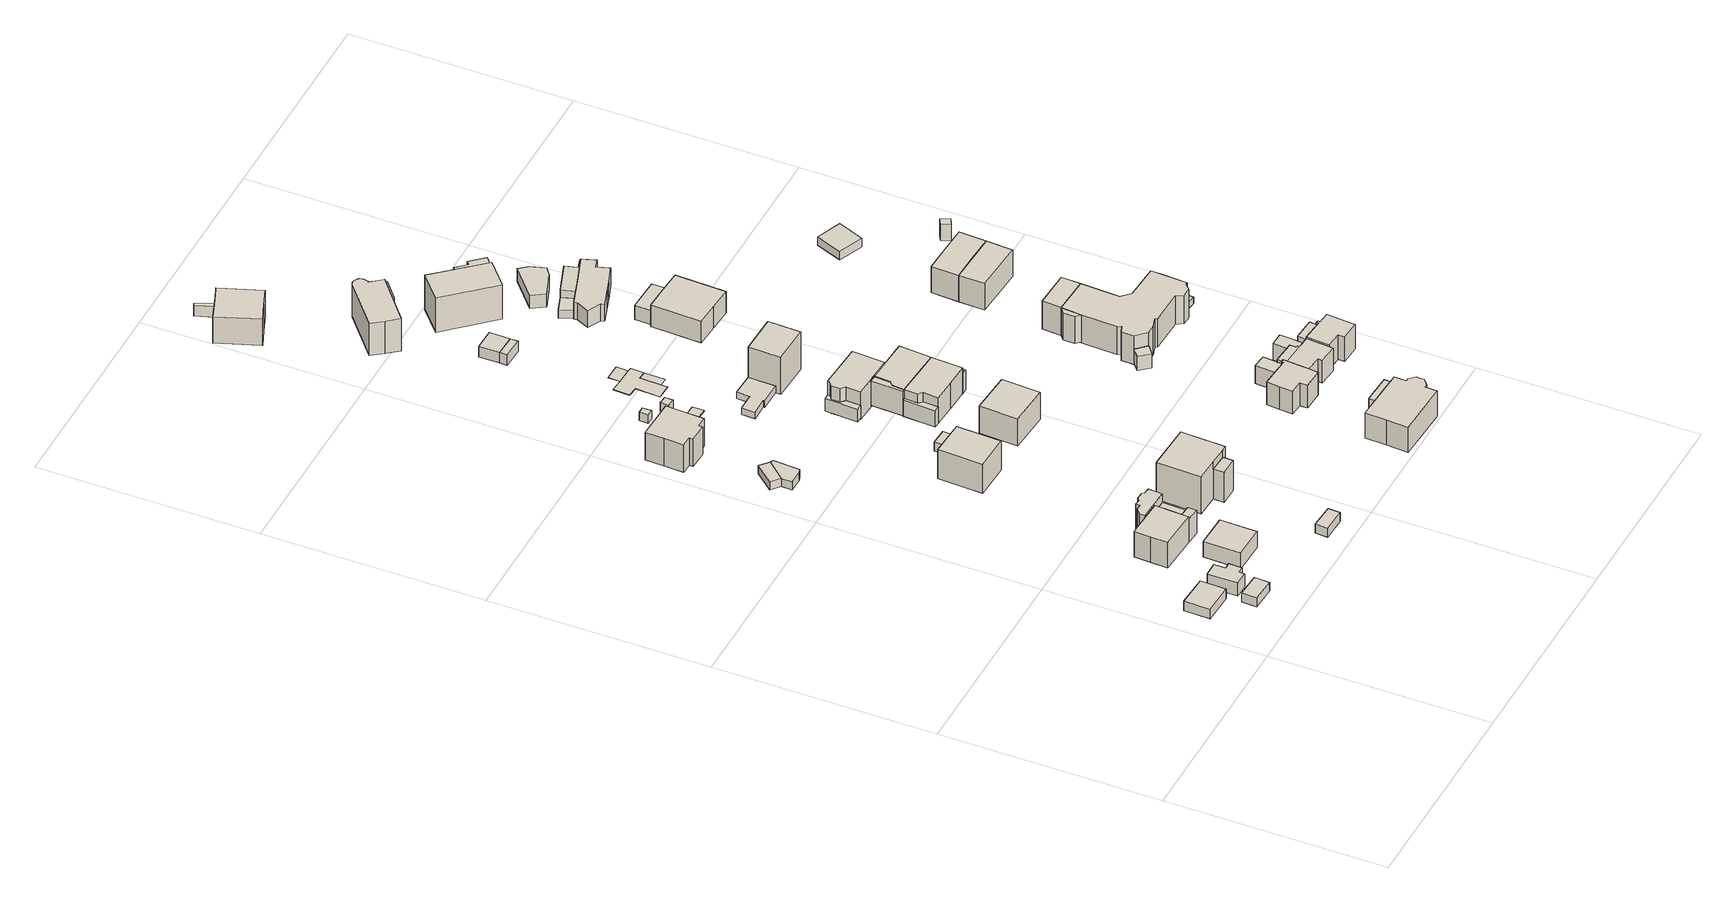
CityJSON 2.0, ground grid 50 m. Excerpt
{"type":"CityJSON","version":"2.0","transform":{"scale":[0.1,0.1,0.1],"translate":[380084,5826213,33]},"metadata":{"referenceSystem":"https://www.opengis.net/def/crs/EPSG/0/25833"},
"CityObjects":{
"building1":{"type":"Building","attributes":{"Gemeindeschluessel":"11000012","BezugspunktDach":"2200","function":"31001_2000","measuredHeight":2.48,"storeysAboveGround":1},"address":[{"country":"Germany","locality":"Berlin","thoroughfareNumber":"22 (1)","thoroughfareName":"Jörsstraße"}],"geometry":[{"type":"Solid","lod":"1","boundaries":[[[[0,1,2,3]],[[4,5,6,7]],[[4,7,3,2]],[[5,4,2,1]],[[6,5,1,0]],[[7,6,0,3]]]]}]},
"building2":{"type":"Building","attributes":{"Gemeindeschluessel":"11000012","BezugspunktDach":"2200","function":"51009_1611","measuredHeight":2.29,"storeysAboveGround":0},"address":[{"country":"Germany","locality":"Berlin"}],"geometry":[{"type":"Solid","lod":"1","boundaries":[[[[8,9,10,11]],[[12,13,14,15]],[[12,15,11,10]],[[13,12,10,9]],[[14,13,9,8]],[[15,14,8,11]]]]}]},
"building3":{"type":"Building","attributes":{"Gemeindeschluessel":"11000012","BezugspunktDach":"2200","function":"31001_2000","measuredHeight":3.39,"storeysAboveGround":1},"address":[{"country":"Germany","locality":"Berlin","thoroughfareNumber":"23 (2)","thoroughfareName":"Jörsstraße"}],"geometry":[{"type":"Solid","lod":"1","boundaries":[[[[16,17,18,19,20,21,22,23]],[[24,25,26,27,28,29,30,31]],[[24,31,23,22]],[[25,24,22,21]],[[26,25,21,20]],[[27,26,20,19]],[[28,27,19,18]],[[29,28,18,17]],[[30,29,17,16]],[[31,30,16,23]]]]}]},
"building4":{"type":"Building","attributes":{"Gemeindeschluessel":"11000012","BezugspunktDach":"2200","function":"31001_1010","measuredHeight":4.57,"storeysAboveGround":1},"address":[{"country":"Germany","locality":"Berlin","thoroughfareNumber":"23 (1)","thoroughfareName":"Jörsstraße"}],"geometry":[{"type":"Solid","lod":"1","boundaries":[[[[32,33,34,35]],[[36,37,38,39]],[[36,39,35,34]],[[37,36,34,33]],[[38,37,33,32]],[[39,38,32,35]]]]}]},
"building5":{"type":"Building","attributes":{"Gemeindeschluessel":"11000012","function":"31001_1010"},"address":[{"country":"Germany","locality":"Berlin","thoroughfareNumber":"23","thoroughfareName":"Jörsstraße"}],"children":["building5-1","building5-2","building5-3"]},
"building5-1":{"type":"BuildingPart","attributes":{"BezugspunktDach":"2200","measuredHeight":8.38,"storeysAboveGround":1},"parents":["building5"],"geometry":[{"type":"MultiSurface","lod":"1","boundaries":[[[40,41,42,43,44,45,46,47]],[[48,49,50,51,52,53,54,55]],[[48,55,47,46]],[[49,48,46,45]],[[50,49,45,44]],[[56,57,43,42]],[[58,56,52,42,41]],[[54,53,41,40]],[[55,54,40,47]],[[51,50,44,43]],[[52,51,57,56]],[[53,52,56,58]]]}]},
"building5-2":{"type":"BuildingPart","attributes":{"BezugspunktDach":"2200","measuredHeight":7.3,"storeysAboveGround":1},"parents":["building5"],"geometry":[{"type":"MultiSurface","lod":"1","boundaries":[[[59,60,61,62,63,64,65,66,67,68,69]],[[70,71,72,73,74,75,76,77,78,79,50]],[[70,50,69,68]],[[71,70,68,67]],[[72,71,67,66]],[[73,72,66,65]],[[74,73,65,64]],[[75,74,64,63]],[[76,75,63,62]],[[77,76,62,61]],[[78,77,61,60]],[[79,78,60,59]],[[44,43,57,80,79,59,69]],[[50,51,43,44]],[[51,79,80,57]]]}]},
"building5-3":{"type":"BuildingPart","attributes":{"BezugspunktDach":"2200","measuredHeight":5.09,"storeysAboveGround":1},"parents":["building5"],"geometry":[{"type":"MultiSurface","lod":"1","boundaries":[[[81,80,57,58]],[[51,79,82,53]],[[82,79,80,81]],[[53,82,81,58]],[[52,56,57,51]],[[58,56,52,53,83]],[[79,51,57,80]]]}]},
"building6":{"type":"Building","attributes":{"Gemeindeschluessel":"11000012","BezugspunktDach":"2200","function":"51009_1610","measuredHeight":6.05,"storeysAboveGround":0},"address":[{"country":"Germany","locality":"Berlin"}],"geometry":[{"type":"Solid","lod":"1","boundaries":[[[[84,85,86,87]],[[53,82,88,54]],[[53,54,87,86]],[[82,53,86,85]],[[88,82,85,84]],[[54,88,84,87]]]]}]},
"building7":{"type":"Building","attributes":{"Gemeindeschluessel":"11000012","BezugspunktDach":"2200","function":"31001_2463","measuredHeight":2.14,"storeysAboveGround":1},"address":[{"country":"Germany","locality":"Berlin","thoroughfareNumber":"6A (3)","thoroughfareName":"Jörsstraße"}],"geometry":[{"type":"Solid","lod":"1","boundaries":[[[[89,90,91,92]],[[93,94,95,96]],[[93,96,92,91]],[[94,93,91,90]],[[95,94,90,89]],[[96,95,89,92]]]]}]},
"building8":{"type":"Building","attributes":{"Gemeindeschluessel":"11000012","BezugspunktDach":"2200","function":"31001_2723","measuredHeight":2.13,"storeysAboveGround":1},"address":[{"country":"Germany","locality":"Berlin","thoroughfareNumber":"6A (2)","thoroughfareName":"Jörsstraße"}],"geometry":[{"type":"Solid","lod":"1","boundaries":[[[[97,98,99,90,89,100]],[[95,94,101,102,103,104]],[[95,104,100,89]],[[94,95,89,90]],[[101,94,90,99]],[[102,101,99,98]],[[103,102,98,97]],[[104,103,97,100]]]]}]},
"building9":{"type":"Building","attributes":{"Gemeindeschluessel":"11000012","BezugspunktDach":"2200","function":"31001_2463","measuredHeight":2.35,"storeysAboveGround":1},"address":[{"country":"Germany","locality":"Berlin","thoroughfareNumber":"5A (1)","thoroughfareName":"Beatestraße"}],"geometry":[{"type":"Solid","lod":"1","boundaries":[[[[105,106,107,108]],[[109,110,111,112]],[[109,112,108,107]],[[110,109,107,106]],[[111,110,106,105]],[[112,111,105,108]]]]}]},
"building10":{"type":"Building","attributes":{"Gemeindeschluessel":"11000012","BezugspunktDach":"2200","function":"31001_1010","measuredHeight":10.37,"storeysAboveGround":1},"address":[{"country":"Germany","locality":"Berlin","thoroughfareNumber":"6A","thoroughfareName":"Jörsstraße"}],"geometry":[{"type":"Solid","lod":"1","boundaries":[[[[113,114,115,116,117,118,119,120,121,122]],[[123,124,125,126,127,128,129,130,131,132]],[[123,132,122,121]],[[124,123,121,120]],[[125,124,120,119]],[[126,125,119,118]],[[127,126,118,117]],[[128,127,117,116]],[[129,128,116,115]],[[130,129,115,114]],[[131,130,114,113]],[[132,131,113,122]]]]}]},
"building11":{"type":"Building","attributes":{"Gemeindeschluessel":"11000012","BezugspunktDach":"2200","function":"31001_1010","measuredHeight":7.58,"storeysAboveGround":2},"address":[{"country":"Germany","locality":"Berlin","thoroughfareNumber":"5","thoroughfareName":"Jörsstraße"}],"geometry":[{"type":"Solid","lod":"1","boundaries":[[[[133,134,135,136]],[[137,138,139,140]],[[137,140,136,135]],[[138,137,135,134]],[[139,138,134,133]],[[140,139,133,136]]]]}]},
"building12":{"type":"Building","attributes":{"Gemeindeschluessel":"11000012","function":"31001_1010"},"address":[{"country":"Germany","locality":"Berlin","thoroughfareNumber":"4","thoroughfareName":"Beatestraße"},{"country":"Germany","locality":"Berlin","thoroughfareNumber":"23A","thoroughfareName":"Jörsstraße"}],"children":["building12-1","building12-2"]},
"building12-1":{"type":"BuildingPart","attributes":{"BezugspunktDach":"2200","measuredHeight":11.44,"storeysAboveGround":2},"parents":["building12"],"geometry":[{"type":"MultiSurface","lod":"1","boundaries":[[[141,142,143,144,145,146]],[[147,148,149,150,151,152]],[[147,152,146,145]],[[148,147,145,144]],[[149,148,144,143]],[[150,149,143,142]],[[153,154,142,141]],[[152,151,141,146]],[[151,150,154,153]]]}]},
"building12-2":{"type":"BuildingPart","attributes":{"BezugspunktDach":"2200","measuredHeight":7.75,"storeysAboveGround":2},"parents":["building12"],"geometry":[{"type":"MultiSurface","lod":"1","boundaries":[[[155,154,153,156]],[[151,150,157,158]],[[151,158,156,153]],[[157,150,154,155]],[[158,157,155,156]],[[150,159,151,160,153,154,161]]]}]},
"building13":{"type":"Building","attributes":{"Gemeindeschluessel":"11000012","BezugspunktDach":"2200","function":"31001_2723","measuredHeight":2.3,"storeysAboveGround":1},"address":[{"country":"Germany","locality":"Berlin","thoroughfareNumber":"5 (1)","thoroughfareName":"Jörsstraße"}],"geometry":[{"type":"Solid","lod":"1","boundaries":[[[[162,163,164,165]],[[166,167,168,169]],[[166,169,165,164]],[[167,166,164,163]],[[168,167,163,162]],[[169,168,162,165]]]]}]},
"building14":{"type":"Building","attributes":{"Gemeindeschluessel":"11000012","BezugspunktDach":"2200","function":"31001_2723","measuredHeight":2.24,"storeysAboveGround":1},"address":[{"country":"Germany","locality":"Berlin","thoroughfareNumber":"38D (2)","thoroughfareName":"Gerlindeweg"}],"geometry":[{"type":"Solid","lod":"1","boundaries":[[[[170,171,172,173]],[[174,175,176,177]],[[174,177,173,172]],[[175,174,172,171]],[[176,175,171,170]],[[177,176,170,173]]]]}]},
"building15":{"type":"Building","attributes":{"Gemeindeschluessel":"11000012","BezugspunktDach":"2200","function":"31001_2463","measuredHeight":0.266,"storeysAboveGround":1},"address":[{"country":"Germany","locality":"Berlin","thoroughfareNumber":"2 (2)","thoroughfareName":"Beatestraße"}],"geometry":[{"type":"Solid","lod":"1","boundaries":[[[[178,179,180,181]],[[182,183,184,185]],[[182,185,181,180]],[[183,182,180,179]],[[184,183,179,178]],[[185,184,178,181]]]]}]},
"building16":{"type":"Building","attributes":{"Gemeindeschluessel":"11000012","BezugspunktDach":"2200","function":"31001_2723","measuredHeight":2.16,"storeysAboveGround":1},"address":[{"country":"Germany","locality":"Berlin","thoroughfareNumber":"1 (4)","thoroughfareName":"Beatestraße"}],"geometry":[{"type":"Solid","lod":"1","boundaries":[[[[186,187,188,189]],[[190,191,192,193]],[[190,193,189,188]],[[191,190,188,187]],[[192,191,187,186]],[[193,192,186,189]]]]}]},
"building17":{"type":"Building","attributes":{"Gemeindeschluessel":"11000012","BezugspunktDach":"2200","function":"51009_1610","measuredHeight":3.39,"storeysAboveGround":0},"address":[{"country":"Germany","locality":"Berlin"}],"geometry":[{"type":"Solid","lod":"1","boundaries":[[[[194,195,196,197,198,199,200,201]],[[202,203,204,205,206,207,208,209]],[[202,209,201,200]],[[203,202,200,199]],[[204,203,199,198]],[[205,204,198,197]],[[206,205,197,196]],[[207,206,196,195]],[[208,207,195,194]],[[209,208,194,201]]]]}]},
"building18":{"type":"Building","attributes":{"Gemeindeschluessel":"11000012","BezugspunktDach":"2200","function":"51009_1610","measuredHeight":4.24,"storeysAboveGround":0},"address":[{"country":"Germany","locality":"Berlin"}],"geometry":[{"type":"Solid","lod":"1","boundaries":[[[[210,211,212,213,214,215]],[[216,217,218,219,220,221]],[[216,221,215,214]],[[217,216,214,213]],[[218,217,213,212]],[[219,218,212,211]],[[220,219,211,210]],[[221,220,210,215]]]]}]},
"building19":{"type":"Building","attributes":{"Gemeindeschluessel":"11000012","BezugspunktDach":"2200","function":"31001_1010","measuredHeight":9.29,"storeysAboveGround":1},"address":[{"country":"Germany","locality":"Berlin","thoroughfareNumber":"3C","thoroughfareName":"Beatestraße"}],"geometry":[{"type":"Solid","lod":"1","boundaries":[[[[222,223,224,225]],[[226,227,228,229]],[[226,229,225,224]],[[227,226,224,223]],[[228,227,223,222]],[[229,228,222,225]]]]}]},
"building20":{"type":"Building","attributes":{"Gemeindeschluessel":"11000012","BezugspunktDach":"2200","function":"31001_2000","measuredHeight":1.69,"storeysAboveGround":1},"address":[{"country":"Germany","locality":"Berlin","thoroughfareNumber":"2 (1)","thoroughfareName":"Beatestraße"}],"geometry":[{"type":"Solid","lod":"1","boundaries":[[[[230,231,232,233,234,235,236,237]],[[238,239,240,241,242,243,244,245]],[[238,245,237,236]],[[239,238,236,235]],[[240,239,235,234]],[[241,240,234,233]],[[242,241,233,232]],[[243,242,232,231]],[[244,243,231,230]],[[245,244,230,237]]]]}]},
"building21":{"type":"Building","attributes":{"Gemeindeschluessel":"11000012","BezugspunktDach":"2200","function":"51009_1610","measuredHeight":6.44,"storeysAboveGround":0},"address":[{"country":"Germany","locality":"Berlin"}],"geometry":[{"type":"Solid","lod":"1","boundaries":[[[[246,247,248,249,250,251]],[[252,253,254,255,256,257]],[[252,257,251,250]],[[253,252,250,249]],[[254,253,249,248]],[[255,254,248,247]],[[256,255,247,246]],[[257,256,246,251]]]]}]},
"building22":{"type":"Building","attributes":{"Gemeindeschluessel":"11000012","BezugspunktDach":"2200","function":"31001_1010","measuredHeight":0.13,"storeysAboveGround":1},"address":[{"country":"Germany","locality":"Berlin","thoroughfareNumber":"1 (1)","thoroughfareName":"Beatestraße"}],"geometry":[{"type":"Solid","lod":"1","boundaries":[[[[258,259,260,261,262,263,264,265,266,267,268]],[[269,270,271,272,273,274,275,276,277,278,279]],[[269,279,268,267]],[[270,269,267,266]],[[271,270,266,265]],[[272,271,265,264]],[[273,272,264,263]],[[274,273,263,262]],[[275,274,262,261]],[[276,275,261,260]],[[277,276,260,259]],[[278,277,259,258]],[[279,278,258,268]]]]}]},
"building23":{"type":"Building","attributes":{"Gemeindeschluessel":"11000012","BezugspunktDach":"2200","function":"31001_1010","measuredHeight":9.15,"storeysAboveGround":1},"address":[{"country":"Germany","locality":"Berlin","thoroughfareNumber":"3","thoroughfareName":"Beatestraße"}],"geometry":[{"type":"Solid","lod":"1","boundaries":[[[[280,281,282,283,284,285,286,287,288,289,290,291]],[[292,293,294,295,296,297,298,299,300,301,302,303]],[[292,303,291,290]],[[293,292,290,289]],[[294,293,289,288]],[[295,294,288,287]],[[296,295,287,286]],[[297,296,286,285]],[[298,297,285,284]],[[299,298,284,283]],[[300,299,283,282]],[[301,300,282,281]],[[302,301,281,280]],[[303,302,280,291]]]]}]},
"building24":{"type":"Building","attributes":{"Gemeindeschluessel":"11000012","BezugspunktDach":"2200","function":"31001_1010","measuredHeight":8.73,"storeysAboveGround":1},"address":[{"country":"Germany","locality":"Berlin","thoroughfareNumber":"3B","thoroughfareName":"Beatestraße"}],"geometry":[{"type":"Solid","lod":"1","boundaries":[[[[304,305,306,307,308,309,310,311]],[[217,312,313,314,315,220,219,218]],[[217,218,311,310]],[[312,217,310,309]],[[313,312,309,308]],[[314,313,308,307]],[[315,314,307,306]],[[220,315,306,305]],[[219,220,305,304]],[[218,219,304,311]]]]}]},
"building25":{"type":"Building","attributes":{"Gemeindeschluessel":"11000012","BezugspunktDach":"2200","function":"51009_1610","measuredHeight":0.025,"storeysAboveGround":0},"address":[{"country":"Germany","locality":"Berlin"}],"geometry":[{"type":"MultiSurface","lod":"1","boundaries":[[[316,263,262,261]]]}]},
"building26":{"type":"Building","attributes":{"Gemeindeschluessel":"11000012","BezugspunktDach":"2200","function":"31001_2000","measuredHeight":0.084,"storeysAboveGround":1},"address":[{"country":"Germany","locality":"Berlin","thoroughfareNumber":"1 (3)","thoroughfareName":"Beatestraße"}],"geometry":[{"type":"Solid","lod":"1","boundaries":[[[[265,317,318,266]],[[319,320,271,270]],[[319,270,266,318]],[[320,319,318,317]],[[271,320,317,265]],[[270,271,265,266]]]]}]},
"building27":{"type":"Building","attributes":{"Gemeindeschluessel":"11000012","BezugspunktDach":"2200","function":"31001_1010","measuredHeight":8.81,"storeysAboveGround":1},"address":[{"country":"Germany","locality":"Berlin","thoroughfareNumber":"3A","thoroughfareName":"Beatestraße"}],"geometry":[{"type":"Solid","lod":"1","boundaries":[[[[309,308,321,322,323,324,325,326,327,310]],[[328,329,330,331,332,333,334,335,336,337]],[[328,337,310,327]],[[329,328,327,326]],[[330,329,326,325]],[[331,330,325,324]],[[332,331,324,323]],[[333,332,323,322]],[[334,333,322,321]],[[335,334,321,308]],[[336,335,308,309]],[[337,336,309,310]]]]}]},
"building28":{"type":"Building","attributes":{"Gemeindeschluessel":"11000012","BezugspunktDach":"2200","function":"51009_1611","measuredHeight":2.78,"storeysAboveGround":0},"address":[{"country":"Germany","locality":"Berlin"}],"geometry":[{"type":"Solid","lod":"1","boundaries":[[[[338,339,340,341]],[[342,343,344,345]],[[342,345,341,340]],[[343,342,340,339]],[[344,343,339,338]],[[345,344,338,341]]]]}]},
"building29":{"type":"Building","attributes":{"Gemeindeschluessel":"11000012","BezugspunktDach":"2200","function":"31001_1010","measuredHeight":9.63,"storeysAboveGround":1},"address":[{"country":"Germany","locality":"Berlin","thoroughfareNumber":"36","thoroughfareName":"Gerlindeweg"}],"geometry":[{"type":"Solid","lod":"1","boundaries":[[[[346,347,348,349,350,351,352]],[[353,354,355,356,357,358,359]],[[353,359,352,351]],[[354,353,351,350]],[[355,354,350,349]],[[356,355,349,348]],[[357,356,348,347]],[[358,357,347,346]],[[359,358,346,352]]]]}]},
"building30":{"type":"Building","attributes":{"Gemeindeschluessel":"11000012","BezugspunktDach":"2200","function":"31001_2463","measuredHeight":2.76,"storeysAboveGround":1},"address":[{"country":"Germany","locality":"Berlin","thoroughfareNumber":"40 (1)","thoroughfareName":"Gerlindeweg"}],"geometry":[{"type":"Solid","lod":"1","boundaries":[[[[340,339,360,361]],[[362,343,342,363]],[[362,363,361,360]],[[343,362,360,339]],[[342,343,339,340]],[[363,342,340,361]]]]}]},
"building31":{"type":"Building","attributes":{"Gemeindeschluessel":"11000012","BezugspunktDach":"2200","function":"51009_1610","measuredHeight":5.82,"storeysAboveGround":0},"address":[{"country":"Germany","locality":"Berlin"}],"geometry":[{"type":"Solid","lod":"1","boundaries":[[[[364,365,366,367]],[[296,368,369,297]],[[296,297,367,366]],[[368,296,366,365]],[[369,368,365,364]],[[297,369,364,367]]]]}]},
"building32":{"type":"Building","attributes":{"Gemeindeschluessel":"11000012","function":"31001_1010"},"address":[{"country":"Germany","locality":"Berlin","thoroughfareNumber":"2","thoroughfareName":"Beatestraße"}],"children":["building32-1","building32-2"]},
"building32-1":{"type":"BuildingPart","attributes":{"BezugspunktDach":"2200","measuredHeight":11.04,"storeysAboveGround":2},"parents":["building32"],"geometry":[{"type":"MultiSurface","lod":"1","boundaries":[[[370,371,372,373,374,375]],[[376,377,378,379,380,381]],[[376,381,375,374]],[[377,376,374,373]],[[378,377,373,372]],[[382,383,384,385,379,378,372,371]],[[380,379,371,370]],[[381,380,370,375]],[[385,384,383,382]]]}]},
"building32-2":{"type":"BuildingPart","attributes":{"BezugspunktDach":"2200","measuredHeight":7.54,"storeysAboveGround":2},"parents":["building32"],"geometry":[{"type":"MultiSurface","lod":"1","boundaries":[[[386,387,388,389,383,382]],[[384,390,391,392,393,385]],[[390,384,383,389]],[[391,390,389,388]],[[392,391,388,387]],[[393,392,387,386]],[[385,393,386,382]],[[394,384,385,382,383]]]}]},
"building33":{"type":"Building","attributes":{"Gemeindeschluessel":"11000012","BezugspunktDach":"2200","function":"51009_1610","measuredHeight":5.36,"storeysAboveGround":0},"address":[{"country":"Germany","locality":"Berlin"}],"geometry":[{"type":"Solid","lod":"1","boundaries":[[[[395,396,397,398]],[[335,399,400,401]],[[335,401,398,397]],[[399,335,397,396]],[[400,399,396,395]],[[401,400,395,398]]]]}]},
"building34":{"type":"Building","attributes":{"Gemeindeschluessel":"11000012","BezugspunktDach":"2200","function":"31001_1010","measuredHeight":9.88,"storeysAboveGround":2},"address":[{"country":"Germany","locality":"Berlin","thoroughfareNumber":"38","thoroughfareName":"Gerlindeweg"}],"geometry":[{"type":"Solid","lod":"1","boundaries":[[[[402,403,404,405,406,407,408,409,410,411,412,413,414,415,416,417,418,419,420,421,422]],[[423,424,425,426,427,428,429,430,431,432,433,434,435,436,437,438,439,440,441,442,443]],[[423,443,422,421]],[[424,423,421,420]],[[425,424,420,419]],[[426,425,419,418]],[[427,426,418,417]],[[428,427,417,416]],[[429,428,416,415]],[[430,429,415,414]],[[431,430,414,413]],[[432,431,413,412]],[[433,432,412,411]],[[434,433,411,410]],[[435,434,410,409]],[[436,435,409,408]],[[437,436,408,407]],[[438,437,407,406]],[[439,438,406,405]],[[440,439,405,404]],[[441,440,404,403]],[[442,441,403,402]],[[443,442,402,422]]]]}]},
"building35":{"type":"Building","attributes":{"Gemeindeschluessel":"11000012","BezugspunktDach":"2200","function":"31001_1010","measuredHeight":8.91,"storeysAboveGround":1},"address":[{"country":"Germany","locality":"Berlin","thoroughfareNumber":"38","thoroughfareName":"Beatestraße"}],"geometry":[{"type":"Solid","lod":"1","boundaries":[[[[444,445,446,447,448,449,450,451,452,453,454,455,456,457]],[[458,459,460,461,462,463,464,465,466,467,468,469,470,471]],[[458,471,457,456]],[[459,458,456,455]],[[460,459,455,454]],[[461,460,454,453]],[[462,461,453,452]],[[463,462,452,451]],[[464,463,451,450]],[[465,464,450,449]],[[466,465,449,448]],[[467,466,448,447]],[[468,467,447,446]],[[469,468,446,445]],[[470,469,445,444]],[[471,470,444,457]]]]}]},
"building36":{"type":"Building","attributes":{"Gemeindeschluessel":"11000012","BezugspunktDach":"2200","function":"51009_1610","measuredHeight":2.74,"storeysAboveGround":0},"address":[{"country":"Germany","locality":"Berlin"}],"geometry":[{"type":"Solid","lod":"1","boundaries":[[[[472,473,474,475]],[[476,355,354,477]],[[476,477,475,474]],[[355,476,474,473]],[[354,355,473,472]],[[477,354,472,475]]]]}]},
"building37":{"type":"Building","attributes":{"Gemeindeschluessel":"11000012","BezugspunktDach":"2200","function":"51009_1610","measuredHeight":5.33,"storeysAboveGround":0},"address":[{"country":"Germany","locality":"Berlin"}],"geometry":[{"type":"Solid","lod":"1","boundaries":[[[[396,478,479,397]],[[334,480,399,335]],[[334,335,397,479]],[[480,334,479,478]],[[399,480,478,396]],[[335,399,396,397]]]]}]},
"building38":{"type":"Building","attributes":{"Gemeindeschluessel":"11000012","BezugspunktDach":"2200","function":"31001_1010","measuredHeight":7.46,"storeysAboveGround":2},"address":[{"country":"Germany","locality":"Berlin","thoroughfareNumber":"24","thoroughfareName":"Jörsstraße"}],"geometry":[{"type":"Solid","lod":"1","boundaries":[[[[481,482,483,484,485,486,487,488,489,490,491,492]],[[493,494,495,496,497,498,499,500,501,502,503,504]],[[493,504,492,491]],[[494,493,491,490]],[[495,494,490,489]],[[496,495,489,488]],[[497,496,488,487]],[[498,497,487,486]],[[499,498,486,485]],[[500,499,485,484]],[[501,500,484,483]],[[502,501,483,482]],[[503,502,482,481]],[[504,503,481,492]]]]}]},
"building39":{"type":"Building","attributes":{"Gemeindeschluessel":"11000012","BezugspunktDach":"2200","function":"51009_1610","measuredHeight":7.05,"storeysAboveGround":0},"address":[{"country":"Germany","locality":"Berlin"}],"geometry":[{"type":"Solid","lod":"1","boundaries":[[[[505,506,507,508,509,510]],[[439,438,511,512,513,440]],[[439,440,510,509]],[[438,439,509,508]],[[511,438,508,507]],[[512,511,507,506]],[[513,512,506,505]],[[440,513,505,510]]]]}]},
"building40":{"type":"Building","attributes":{"Gemeindeschluessel":"11000012","BezugspunktDach":"2200","function":"31001_2463","measuredHeight":2.82,"storeysAboveGround":1},"address":[{"country":"Germany","locality":"Berlin","thoroughfareNumber":"38 (1)","thoroughfareName":"Beatestraße"}],"geometry":[{"type":"Solid","lod":"1","boundaries":[[[[514,515,516,517,518,519]],[[520,521,522,523,524,525]],[[520,525,519,518]],[[521,520,518,517]],[[522,521,517,516]],[[523,522,516,515]],[[524,523,515,514]],[[525,524,514,519]]]]}]},
"building41":{"type":"Building","attributes":{"Gemeindeschluessel":"11000012","BezugspunktDach":"2200","function":"31001_2463","measuredHeight":4.73,"storeysAboveGround":1},"address":[{"country":"Germany","locality":"Berlin","thoroughfareNumber":"24 (1)","thoroughfareName":"Jörsstraße"}],"geometry":[{"type":"Solid","lod":"1","boundaries":[[[[526,527,528,529,530,531,532]],[[533,534,535,498,497,496,495]],[[533,495,532,531]],[[534,533,531,530]],[[535,534,530,529]],[[498,535,529,528]],[[497,498,528,527]],[[496,497,527,526]],[[495,496,526,532]]]]}]},
"building42":{"type":"Building","attributes":{"Gemeindeschluessel":"11000012","function":"31001_1010"},"address":[{"country":"Germany","locality":"Berlin","thoroughfareNumber":"40","thoroughfareName":"Gerlindeweg"}],"children":["building42-1","building42-2"]},
"building42-1":{"type":"BuildingPart","attributes":{"BezugspunktDach":"2200","measuredHeight":10.49,"storeysAboveGround":2},"parents":["building42"],"geometry":[{"type":"MultiSurface","lod":"1","boundaries":[[[536,537,538,539,540]],[[541,542,543,544,545]],[[541,545,540,539]],[[542,541,539,538]],[[546,547,548,538,537]],[[544,543,537,536]],[[545,544,536,540]],[[543,542,548,547,546]]]}]},
"building42-2":{"type":"BuildingPart","attributes":{"BezugspunktDach":"2200","measuredHeight":7.52,"storeysAboveGround":2},"parents":["building42"],"geometry":[{"type":"Solid","lod":"1","boundaries":[[[[547,549,550,551,552,548]],[[553,554,555,556,543,542]],[[553,542,548,552]],[[554,553,552,551]],[[555,554,551,550]],[[556,555,550,549]],[[543,556,549,547]],[[543,547,548,542]]]]}]},
"building43":{"type":"Building","attributes":{"Gemeindeschluessel":"11000012","BezugspunktDach":"2200","function":"51009_1610","measuredHeight":2.09,"storeysAboveGround":0},"address":[{"country":"Germany","locality":"Berlin"}],"geometry":[{"type":"Solid","lod":"1","boundaries":[[[[557,558,559,560]],[[561,562,563,564]],[[561,564,560,559]],[[562,561,559,558]],[[563,562,558,557]],[[564,563,557,560]]]]}]},
"building44":{"type":"Building","attributes":{"Gemeindeschluessel":"11000012","BezugspunktDach":"2200","function":"31001_1010","measuredHeight":7.49,"storeysAboveGround":1},"address":[{"country":"Germany","locality":"Berlin","thoroughfareNumber":"1","thoroughfareName":"Beatestraße"}],"geometry":[{"type":"Solid","lod":"1","boundaries":[[[[565,566,567,568,569,570]],[[571,572,573,574,575,576]],[[571,576,570,569]],[[572,571,569,568]],[[573,572,568,567]],[[574,573,567,566]],[[575,574,566,565]],[[576,575,565,570]]]]}]},
"building45":{"type":"Building","attributes":{"Gemeindeschluessel":"11000012","function":"31001_1010"},"address":[{"country":"Germany","locality":"Berlin","thoroughfareNumber":"24A","thoroughfareName":"Jörsstraße"}],"children":["building45-1","building45-2"]},
"building45-1":{"type":"BuildingPart","attributes":{"BezugspunktDach":"2200","measuredHeight":6.71,"storeysAboveGround":2},"parents":["building45"],"geometry":[{"type":"MultiSurface","lod":"1","boundaries":[[[577,578,579,580,581,582,583,584,585,586]],[[587,588,589,590,591,592,593,594,595,596]],[[587,596,586,585]],[[588,587,585,584]],[[590,589,583,582]],[[591,590,582,581]],[[592,591,581,580]],[[593,592,580,579]],[[594,593,579,578]],[[595,594,578,577]],[[596,595,577,586]],[[588,597,598,589]]]}]},
"building45-2":{"type":"BuildingPart","attributes":{"BezugspunktDach":"2200","measuredHeight":5.6,"storeysAboveGround":2},"parents":["building45"],"geometry":[{"type":"Solid","lod":"1","boundaries":[[[[598,599,600,601,602,603,597]],[[604,605,606,607,608,589,588]],[[604,588,597,603]],[[605,604,603,602]],[[606,605,602,601]],[[607,606,601,600]],[[608,607,600,599]],[[589,608,599,598]],[[588,589,598,597]]]]}]},
"building46":{"type":"Building","attributes":{"Gemeindeschluessel":"11000012","BezugspunktDach":"2200","function":"31001_2463","measuredHeight":3.73,"storeysAboveGround":1},"address":[{"country":"Germany","locality":"Berlin","thoroughfareNumber":"1 (2)","thoroughfareName":"Beatestraße"}],"geometry":[{"type":"Solid","lod":"1","boundaries":[[[[609,610,611,612]],[[613,614,615,616]],[[613,616,612,611]],[[614,613,611,610]],[[615,614,610,609]],[[616,615,609,612]]]]}]},
"building47":{"type":"Building","attributes":{"Gemeindeschluessel":"11000012","function":"31001_1010"},"address":[{"country":"Germany","locality":"Berlin","thoroughfareNumber":"42","thoroughfareName":"Gerlindeweg"}],"children":["building47-1","building47-2"]},
"building47-1":{"type":"BuildingPart","attributes":{"BezugspunktDach":"2200","measuredHeight":5.48,"storeysAboveGround":1},"parents":["building47"],"geometry":[{"type":"MultiSurface","lod":"1","boundaries":[[[617,618,619,620,621,622,623,624,625,626,627,628,629,630]],[[631,632,633,634,635,636,637,638,639,640,641,642,643,644]],[[631,644,630,629]],[[632,631,629,628]],[[633,632,628,627]],[[645,646,633,627,626]],[[647,645,634,626,625]],[[648,647,635,625,624]],[[637,636,624,623]],[[638,637,623,622]],[[639,638,622,621]],[[640,639,621,620]],[[641,640,620,619]],[[642,641,619,618]],[[643,642,618,617]],[[644,643,617,630]],[[634,633,646,645]],[[635,634,645,647]],[[636,635,647,648]]]}]},
"building47-2":{"type":"BuildingPart","attributes":{"BezugspunktDach":"2200","measuredHeight":4.11,"storeysAboveGround":1},"parents":["building47"],"geometry":[{"type":"MultiSurface","lod":"1","boundaries":[[[646,648,649,650,651,652]],[[653,654,655,636,633,656]],[[653,656,652,651]],[[654,653,651,650]],[[655,654,650,649]],[[636,655,649,648]],[[633,657,634,633,646]],[[656,633,646,652]],[[646,633,634,645]],[[635,647,645,634,657]],[[648,647,635,636]]]}]},
"building48":{"type":"Building","attributes":{"Gemeindeschluessel":"11000012","BezugspunktDach":"2200","function":"31001_2463","measuredHeight":4.32,"storeysAboveGround":1},"address":[{"country":"Germany","locality":"Berlin","thoroughfareNumber":"24A (1)","thoroughfareName":"Jörsstraße"}],"geometry":[{"type":"Solid","lod":"1","boundaries":[[[[658,659,660,661,662,663,664,665]],[[666,667,668,669,670,671,672,673]],[[666,673,665,664]],[[667,666,664,663]],[[668,667,663,662]],[[669,668,662,661]],[[670,669,661,660]],[[671,670,660,659]],[[672,671,659,658]],[[673,672,658,665]]]]}]},
"building49":{"type":"Building","attributes":{"Gemeindeschluessel":"11000012","BezugspunktDach":"2200","function":"31001_2463","measuredHeight":3.44,"storeysAboveGround":1},"address":[{"country":"Germany","locality":"Berlin","thoroughfareNumber":"42 (1)","thoroughfareName":"Gerlindeweg"}],"geometry":[{"type":"Solid","lod":"1","boundaries":[[[[674,675,676,677,678,679]],[[680,681,682,683,684,685]],[[680,685,679,678]],[[681,680,678,677]],[[682,681,677,676]],[[683,682,676,675]],[[684,683,675,674]],[[685,684,674,679]]]]}]},
"building50":{"type":"Building","attributes":{"Gemeindeschluessel":"11000012","function":"31001_1010"},"address":[{"country":"Germany","locality":"Berlin","thoroughfareNumber":"24B","thoroughfareName":"Jörsstraße"}],"children":["building50-1","building50-2"]},
"building50-1":{"type":"BuildingPart","attributes":{"BezugspunktDach":"2200","measuredHeight":7.04,"storeysAboveGround":2},"parents":["building50"],"geometry":[{"type":"MultiSurface","lod":"1","boundaries":[[[686,687,688,689,690,691,692,693,694,695,696]],[[697,698,699,700,701,702,703,704,705,706,707]],[[697,707,696,695]],[[708,709,695,694]],[[699,710,708,698,694,693]],[[700,699,693,692]],[[701,700,692,691]],[[702,701,691,690]],[[703,702,690,689]],[[704,703,689,688]],[[705,704,688,687]],[[706,705,687,686]],[[707,706,686,696]],[[698,697,709,708]],[[698,708,710,699]]]}]},
"building50-2":{"type":"BuildingPart","attributes":{"BezugspunktDach":"2200","measuredHeight":5.77,"storeysAboveGround":2},"parents":["building50"],"geometry":[{"type":"Solid","lod":"1","boundaries":[[[[708,710,711,712,709]],[[713,714,699,698,697]],[[713,697,709,712]],[[714,713,712,711]],[[699,714,711,710]],[[698,699,710,708]],[[697,698,708,709]]]]}]},
"building51":{"type":"Building","attributes":{"Gemeindeschluessel":"11000012","function":"31001_1010"},"address":[{"country":"Germany","locality":"Berlin","thoroughfareNumber":"40","thoroughfareName":"Beatestraße"},{"country":"Germany","locality":"Berlin","thoroughfareNumber":"4","thoroughfareName":"Jörsstraße"}],"children":["building51-1","building51-2","building51-3"]},
"building51-1":{"type":"BuildingPart","attributes":{"BezugspunktDach":"2200","measuredHeight":7.38,"storeysAboveGround":2},"parents":["building51"],"geometry":[{"type":"MultiSurface","lod":"1","boundaries":[[[715,716,717,718,719,720,721,722,723,724,725,726,727,728,729,730,731,732,733,734]],[[735,736,737,738,739,740,741,742,743,744,745,746,747,748,749,750,751,752,753,754]],[[735,754,734,733]],[[736,735,733,732]],[[737,736,732,731]],[[738,737,731,730]],[[739,738,755,756]],[[740,739,729,728]],[[741,740,728,727]],[[742,741,727,726]],[[743,742,726,725]],[[744,743,725,724]],[[745,744,724,723]],[[746,745,723,722]],[[747,746,722,721]],[[748,747,721,720]],[[749,748,720,719]],[[750,749,719,718]],[[751,750,718,717]],[[752,751,717,716]],[[753,752,716,715]],[[757,758,759,715,734]],[[754,753,760,761]],[[756,755,730,729]],[[761,760,759,758,757]]]}]},
"building51-2":{"type":"BuildingPart","attributes":{"BezugspunktDach":"2200","measuredHeight":7.13,"storeysAboveGround":2},"parents":["building51"],"geometry":[{"type":"Solid","lod":"1","boundaries":[[[[730,729,762,763]],[[764,756,755,765]],[[764,765,763,762]],[[756,764,762,729]],[[765,755,730,763]],[[755,756,729,730]]]]}]},
"building51-3":{"type":"BuildingPart","attributes":{"BezugspunktDach":"2200","measuredHeight":3.68,"storeysAboveGround":2},"parents":["building51"],"geometry":[{"type":"Solid","lod":"1","boundaries":[[[[766,759,758,767]],[[761,760,768,769]],[[761,769,767,758]],[[768,760,759,766]],[[769,768,766,767]],[[760,761,758,759]]]]}]},
"building52":{"type":"Building","attributes":{"Gemeindeschluessel":"11000012","BezugspunktDach":"2200","function":"31001_2463","measuredHeight":7.3,"storeysAboveGround":1},"address":[{"country":"Germany","locality":"Berlin","thoroughfareNumber":"4 (1)","thoroughfareName":"Jörsstraße"}],"geometry":[{"type":"Solid","lod":"1","boundaries":[[[[728,770,771,729]],[[772,773,774,775]],[[772,775,729,771]],[[773,772,771,770]],[[774,773,770,728]],[[775,774,728,729]]]]}]},
"building53":{"type":"Building","attributes":{"Gemeindeschluessel":"11000012","BezugspunktDach":"2200","function":"31001_1010","measuredHeight":8.64,"storeysAboveGround":1},"address":[{"country":"Germany","locality":"Berlin","thoroughfareNumber":"40A","thoroughfareName":"Beatestraße"}],"geometry":[{"type":"Solid","lod":"1","boundaries":[[[[776,777,778,779,780]],[[781,782,783,784,785]],[[781,785,780,779]],[[782,781,779,778]],[[783,782,778,777]],[[784,783,777,776]],[[785,784,776,780]]]]}]},
"building54":{"type":"Building","attributes":{"Gemeindeschluessel":"11000012","BezugspunktDach":"2200","function":"31001_2463","measuredHeight":1.64,"storeysAboveGround":1},"address":[{"country":"Germany","locality":"Berlin","thoroughfareNumber":"4 (2)","thoroughfareName":"Jörsstraße"}],"geometry":[{"type":"Solid","lod":"1","boundaries":[[[[786,787,788,789]],[[790,791,792,793]],[[790,793,789,788]],[[791,790,788,787]],[[792,791,787,786]],[[793,792,786,789]]]]}]},
"building55":{"type":"Building","attributes":{"Gemeindeschluessel":"11000012","BezugspunktDach":"2200","function":"31001_1010","measuredHeight":8.67,"storeysAboveGround":1},"address":[{"country":"Germany","locality":"Berlin","thoroughfareNumber":"40B","thoroughfareName":"Beatestraße"}],"geometry":[{"type":"Solid","lod":"1","boundaries":[[[[777,794,795,796,779]],[[797,798,799,783,781]],[[797,781,779,796]],[[798,797,796,795]],[[799,798,795,794]],[[783,799,794,777]],[[781,783,777,779]]]]}]},
"building56":{"type":"Building","attributes":{"Gemeindeschluessel":"11000012","BezugspunktDach":"2200","function":"31001_2000","measuredHeight":2.22,"storeysAboveGround":1},"address":[{"country":"Germany","locality":"Berlin","thoroughfareNumber":"41 (1)","thoroughfareName":"Beatestraße"}],"geometry":[{"type":"Solid","lod":"1","boundaries":[[[[800,801,802,803]],[[804,805,806,807]],[[804,807,803,802]],[[805,804,802,801]],[[806,805,801,800]],[[807,806,800,803]]]]}]},
"building57":{"type":"Building","attributes":{"Gemeindeschluessel":"11000012","BezugspunktDach":"2200","function":"51009_1610","measuredHeight":4.25,"storeysAboveGround":0},"address":[{"country":"Germany","locality":"Berlin"}],"geometry":[{"type":"Solid","lod":"1","boundaries":[[[[808,809,810,811]],[[812,813,814,815]],[[812,815,811,810]],[[813,812,810,809]],[[814,813,809,808]],[[815,814,808,811]]]]}]}
},
"vertices":[
[126,149,34],[128,207,34],[56,210,34],[55,151,34],[56,210,9],[128,207,9],[126,149,9],[55,151,9],
[183,79,33],[184,113,33],[129,116,33],[127,82,33],[129,116,10],[184,113,10],[183,79,10],[127,82,10],
[175,130,43],[176,143,43],[190,143,43],[191,173,43],[176,173,43],[176,199,43],[144,199,43],[143,131,43],[144,199,9],[176,199,9],[176,173,9],[191,173,9],[190,143,9],[176,143,9],[175,130,9],[143,131,9],
[300,160,49],[302,244,49],[227,246,49],[225,162,49],[227,246,8],[302,244,8],[300,160,8],[225,162,8],
[257,292,74],[258,312,74],[259,331,74],[261,369,74],[218,371,74],[170,373,74],[168,335,74],[166,297,74],[168,335,7],[170,373,7],[218,371,7],[261,369,7],[259,331,7],[258,312,7],[257,292,7],[166,297,7],[259,331,58],[261,369,58],[258,312,58],
[294,368,80],[296,400,80],[282,401,80],[278,406,80],[261,407,80],[256,402,80],[242,403,80],[242,393,80],[230,394,80],[218,383,80],[218,371,80],[218,383,7],[230,394,7],[242,393,7],[242,403,7],[256,402,7],[261,407,7],[278,406,7],[282,401,7],[296,400,7],[294,368,7],[294,368,58],
[291,310,58],[291,310,7],[258,312,39],
[290,290,67],[291,310,67],[258,312,67],[257,292,67],[290,290,7],
[73,1110,28],[110,1152,28],[90,1169,28],[53,1127,28],[90,1169,7],[110,1152,7],[73,1110,7],[53,1127,7],
[105,1085,28],[114,1088,28],[117,1148,28],[72,1086,28],[117,1148,7],[114,1088,7],[105,1085,7],[72,1086,7],
[443,43,32],[444,70,32],[389,73,32],[387,44,32],[389,73,9],[444,70,9],[443,43,9],[387,44,9],
[58,1307,77],[58,1298,77],[100,1297,77],[100,1306,77],[125,1305,77],[127,1348,77],[129,1392,77],[36,1395,77],[34,1352,77],[33,1308,77],[34,1352,5],[36,1395,5],[129,1392,5],[127,1348,5],[125,1305,5],[100,1306,5],[100,1297,5],[58,1298,5],[58,1307,5],[33,1308,5],
[303,729,85],[307,830,85],[225,834,85],[221,732,85],[225,834,9],[307,830,9],[303,729,9],[221,732,9],
[401,305,104],[443,303,104],[456,303,104],[460,404,104],[352,408,104],[348,307,104],[352,408,8],[460,404,8],[456,303,8],[443,303,8],[401,305,8],[348,307,8],[401,305,86],[443,303,86],
[442,279,86],[400,280,86],[442,279,8],[400,280,8],[442,303,8],[401,305,23],[443,303,56],
[338,848,32],[339,875,32],[301,877,32],[301,849,32],[301,877,9],[339,875,9],[338,848,9],[301,849,9],
[157,1436,28],[157,1457,28],[142,1457,28],[142,1437,28],[142,1457,6],[157,1457,6],[157,1436,6],[142,1437,6],
[223,1351,9],[223,1377,9],[176,1378,9],[175,1353,9],[176,1378,6],[223,1377,6],[223,1351,6],[175,1353,6],
[205,1411,28],[206,1430,28],[187,1431,28],[186,1412,28],[187,1431,6],[206,1430,6],[205,1411,6],[186,1412,6],
[331,1053,44],[332,1087,44],[323,1095,44],[323,1115,44],[333,1123,44],[333,1128,44],[321,1128,44],[317,1054,44],[321,1128,11],[333,1128,11],[333,1123,11],[323,1115,11],[323,1095,11],[332,1087,11],[331,1053,11],[317,1054,11],
[381,905,54],[383,939,54],[375,947,54],[377,978,54],[372,978,54],[368,905,54],[372,978,11],[377,978,11],[375,947,11],[383,939,11],[381,905,11],[368,905,11],
[481,725,80],[485,812,80],[390,818,80],[386,731,80],[390,818,9],[485,812,9],[481,725,9],[386,731,9],
[284,1248,24],[284,1245,24],[336,1244,24],[338,1306,24],[286,1308,24],[285,1278,24],[245,1278,24],[244,1247,24],[245,1278,7],[285,1278,7],[286,1308,7],[338,1306,7],[336,1244,7],[284,1245,7],[284,1248,7],[244,1247,7],
[377,978,76],[379,1006,76],[387,1014,76],[389,1050,76],[375,1051,76],[372,978,76],[375,1051,12],[389,1050,12],[387,1014,12],[379,1006,12],[377,978,12],[372,978,12],
[231,1506,6],[228,1450,6],[262,1449,6],[262,1464,6],[264,1512,6],[283,1511,6],[284,1542,6],[275,1543,6],[238,1544,6],[209,1546,6],[207,1508,6],[209,1546,5],[238,1544,5],[275,1543,5],[284,1542,5],[283,1511,5],[264,1512,5],[262,1464,5],[262,1449,5],[228,1450,5],[231,1506,5],[207,1508,5],
[332,1087,80],[331,1053,80],[375,1051,80],[383,1051,80],[389,1050,80],[435,1048,80],[439,1122,80],[387,1125,80],[333,1128,80],[333,1123,80],[323,1115,80],[323,1095,80],[323,1115,8],[333,1123,8],[333,1128,8],[387,1125,8],[439,1122,8],[435,1048,8],[389,1050,8],[383,1051,8],[375,1051,8],[331,1053,8],[332,1087,8],[323,1095,8],
[383,939,78],[381,905,78],[434,902,78],[487,900,78],[491,971,78],[438,974,78],[377,978,78],[375,947,78],[438,974,11],[491,971,11],[487,900,11],[434,902,11],
[281,1464,6],
[276,1570,6],[239,1571,6],[239,1571,5],[276,1570,5],
[496,1044,78],[449,1047,78],[442,1047,78],[435,1048,78],[389,1050,78],[387,1014,78],[379,1006,78],[379,1006,10],[387,1014,10],[389,1050,10],[435,1048,10],[442,1047,10],[449,1047,10],[496,1044,10],[491,971,10],[438,974,10],[377,978,10],
[236,1769,34],[236,1786,34],[188,1788,34],[187,1770,34],[188,1788,7],[236,1786,7],[236,1769,7],[187,1770,7],
[36,2243,77],[79,2260,77],[121,2276,77],[86,2370,77],[77,2366,77],[44,2353,77],[1,2337,77],[44,2353,8],[77,2366,8],[86,2370,8],[121,2276,8],[79,2260,8],[36,2243,8],[1,2337,8],
[237,1833,34],[187,1834,34],[237,1833,7],[187,1834,7],
[449,1047,66],[452,1122,66],[439,1122,66],[435,1048,66],[452,1122,8],[449,1047,8],
[425,1230,103],[426,1240,103],[427,1272,103],[428,1304,103],[338,1306,103],[336,1233,103],[338,1306,6],[428,1304,6],[427,1272,6],[426,1240,6],[425,1230,6],[336,1233,6],[426,1240,82],[427,1272,82],[427,1272,7],[426,1240,7],
[436,1241,82],[444,1248,82],[445,1265,82],[433,1272,82],[433,1272,7],[445,1265,7],[444,1248,7],[436,1241,7],[427,1272,58],
[501,899,63],[505,970,63],[491,971,63],[487,900,63],[505,970,10],[501,899,10],[487,900,10],
[117,2009,92],[138,1983,92],[200,2035,92],[236,2065,92],[229,2074,92],[215,2091,92],[214,2092,92],[217,2094,92],[218,2098,92],[219,2101,92],[219,2105,92],[218,2109,92],[217,2112,92],[214,2115,92],[211,2117,92],[208,2119,92],[204,2120,92],[201,2120,92],[197,2119,92],[194,2117,92],[97,2035,92],[194,2117,8],[197,2119,8],[201,2120,8],[204,2120,8],[208,2119,8],[211,2117,8],[214,2115,8],[217,2112,8],[218,2109,8],[219,2105,8],[219,2101,8],[218,2098,8],[217,2094,8],[214,2092,8],[215,2091,8],[229,2074,8],[236,2065,8],[200,2035,8],[138,1983,8],[117,2009,8],[97,2035,8],
[824,4,76],[825,31,76],[832,31,76],[846,43,76],[846,52,76],[847,61,76],[834,74,76],[827,74,76],[828,97,76],[828,101,76],[785,103,76],[701,107,76],[699,58,76],[696,9,76],[699,58,10],[701,107,10],[785,103,10],[828,101,10],[828,97,10],[827,74,10],[834,74,10],[847,61,10],[846,52,10],[846,43,10],[832,31,10],[825,31,10],[824,4,10],[696,9,10],
[77,2366,36],[86,2370,36],[68,2410,36],[62,2408,36],[68,2410,8],[62,2408,8],
[508,1043,63],[496,1044,63],[508,1043,10],
[737,268,70],[737,251,70],[783,249,70],[786,272,70],[787,295,70],[790,330,70],[783,329,70],[783,325,70],[759,327,70],[712,330,70],[709,300,70],[707,270,70],[709,300,11],[712,330,11],[759,327,11],[783,325,11],[783,329,11],[790,330,11],[787,295,11],[786,272,11],[783,249,11],[737,251,11],[737,268,11],[707,270,11],
[205,2029,79],[247,2064,79],[235,2079,79],[229,2074,79],[236,2065,79],[200,2035,79],[235,2079,8],[247,2064,8],[205,2029,8],
[828,101,38],[828,97,38],[851,96,38],[853,135,38],[787,138,38],[785,103,38],[787,138,9],[853,135,9],[851,96,9],[828,97,9],[828,101,9],[785,103,9],
[783,325,58],[783,329,58],[790,330,58],[791,343,58],[794,376,58],[763,379,58],[759,327,58],[763,379,11],[794,376,11],[791,343,11],
[314,1840,98],[369,1889,98],[321,1943,98],[276,1994,98],[220,1944,98],[276,1994,8],[321,1943,8],[369,1889,8],[314,1840,8],[220,1944,8],[369,1889,20],[369,1889,83],[321,1943,83],
[395,1911,83],[367,1942,83],[361,1935,83],[338,1959,83],[338,1959,8],[361,1935,8],[367,1942,8],[395,1911,8],
[379,1712,26],[415,1724,26],[405,1754,26],[368,1741,26],[405,1754,5],[415,1724,5],[379,1712,5],[368,1741,5],
[466,1442,65],[519,1439,65],[523,1554,65],[470,1557,65],[417,1559,65],[413,1445,65],[417,1559,9],[470,1557,9],[523,1554,9],[519,1439,9],[466,1442,9],[413,1445,9],
[824,268,68],[823,258,68],[867,254,68],[868,264,68],[870,290,68],[872,316,68],[847,317,68],[790,321,68],[788,297,68],[786,272,68],[788,297,9],[790,321,9],[847,317,9],[872,316,9],[870,290,9],[868,264,9],[867,254,9],[823,258,9],[824,268,9],[786,272,9],[790,321,65],[847,317,65],
[847,324,65],[842,325,65],[843,339,65],[791,343,65],[790,330,65],[790,330,9],[791,343,9],[843,339,9],[842,325,9],[847,324,9],
[502,1555,43],[503,1596,43],[427,1599,43],[426,1559,43],[427,1599,6],[503,1596,6],[502,1555,6],[426,1559,6],
[396,1660,48],[399,1652,48],[441,1666,48],[465,1674,48],[508,1689,48],[498,1718,48],[519,1725,48],[508,1756,48],[445,1734,48],[421,1726,48],[415,1724,48],[379,1712,48],[380,1704,48],[366,1675,48],[380,1704,4],[379,1712,4],[415,1724,4],[421,1726,4],[445,1734,4],[508,1756,4],[519,1725,4],[498,1718,4],[508,1689,4],[465,1674,4],[441,1666,4],[399,1652,4],[396,1660,4],[366,1675,4],[421,1726,45],[415,1724,45],[445,1734,45],[508,1756,45],
[508,1758,45],[486,1751,45],[477,1779,45],[405,1754,45],[477,1779,4],[486,1751,4],[508,1758,4],[405,1754,4],[433,1730,4],
[847,324,53],[847,317,53],[872,316,53],[874,336,53],[877,377,53],[846,378,53],[843,339,53],[842,325,53],[843,339,10],[846,378,10],[877,377,10],[874,336,10],[872,316,10],[847,317,10],[847,324,10],[842,325,10],
[390,1777,38],[446,1797,38],[465,1812,38],[454,1845,38],[438,1864,38],[372,1806,38],[438,1864,4],[454,1845,4],[465,1812,4],[446,1797,4],[390,1777,4],[372,1806,4],
[905,261,72],[905,246,72],[949,243,72],[949,248,72],[954,309,72],[927,311,72],[928,316,72],[923,318,72],[922,312,72],[872,316,72],[868,264,72],[872,316,8],[922,312,8],[923,318,8],[928,316,8],[927,311,8],[954,309,8],[949,248,8],[949,243,8],[905,246,8],[905,261,8],[868,264,8],[922,312,66],[872,316,66],[923,318,66],
[924,333,66],[874,336,66],[874,336,8],[924,333,8],
[742,605,81],[763,605,81],[785,612,81],[789,607,81],[868,605,81],[878,590,81],[898,589,81],[911,601,81],[916,601,81],[919,656,81],[920,683,81],[840,687,81],[820,706,81],[824,794,81],[739,798,81],[736,751,81],[733,671,81],[737,663,81],[720,656,81],[719,628,81],[720,656,7],[737,663,7],[733,671,7],[736,751,7],[739,798,7],[824,794,7],[820,706,7],[840,687,7],[920,683,7],[919,656,7],[916,601,7],[911,601,7],[898,589,7],[878,590,7],[868,605,7],[789,607,7],[785,612,7],[763,605,7],[742,605,7],[719,628,7],[736,751,10],[739,798,10],[719,628,34],[719,628,47],[742,605,47],[742,605,10],[719,628,10],
[726,787,81],[725,762,81],[726,787,10],[725,762,10],
[721,589,47],[701,612,47],[721,589,10],[701,612,10],
[826,838,81],[742,841,81],[742,841,8],[826,838,8],[824,794,8],[739,798,8],
[866,964,78],[869,1024,78],[809,1027,78],[748,1029,78],[746,971,78],[748,1029,9],[809,1027,9],[869,1024,9],[866,964,9],[746,971,9],
[943,599,24],[946,655,24],[919,656,24],[916,601,24],[919,656,8],[946,655,8],[943,599,8],[916,601,8],
[872,1086,78],[812,1089,78],[751,1091,78],[751,1091,9],[812,1089,9],[872,1086,9],
[822,1278,32],[846,1338,32],[789,1361,32],[766,1301,32],[789,1361,10],[846,1338,10],[822,1278,10],[766,1301,10],
[915,1123,53],[929,1131,53],[920,1151,53],[906,1142,53],[920,1151,10],[929,1131,10],[915,1123,10],[906,1142,10]
]}
